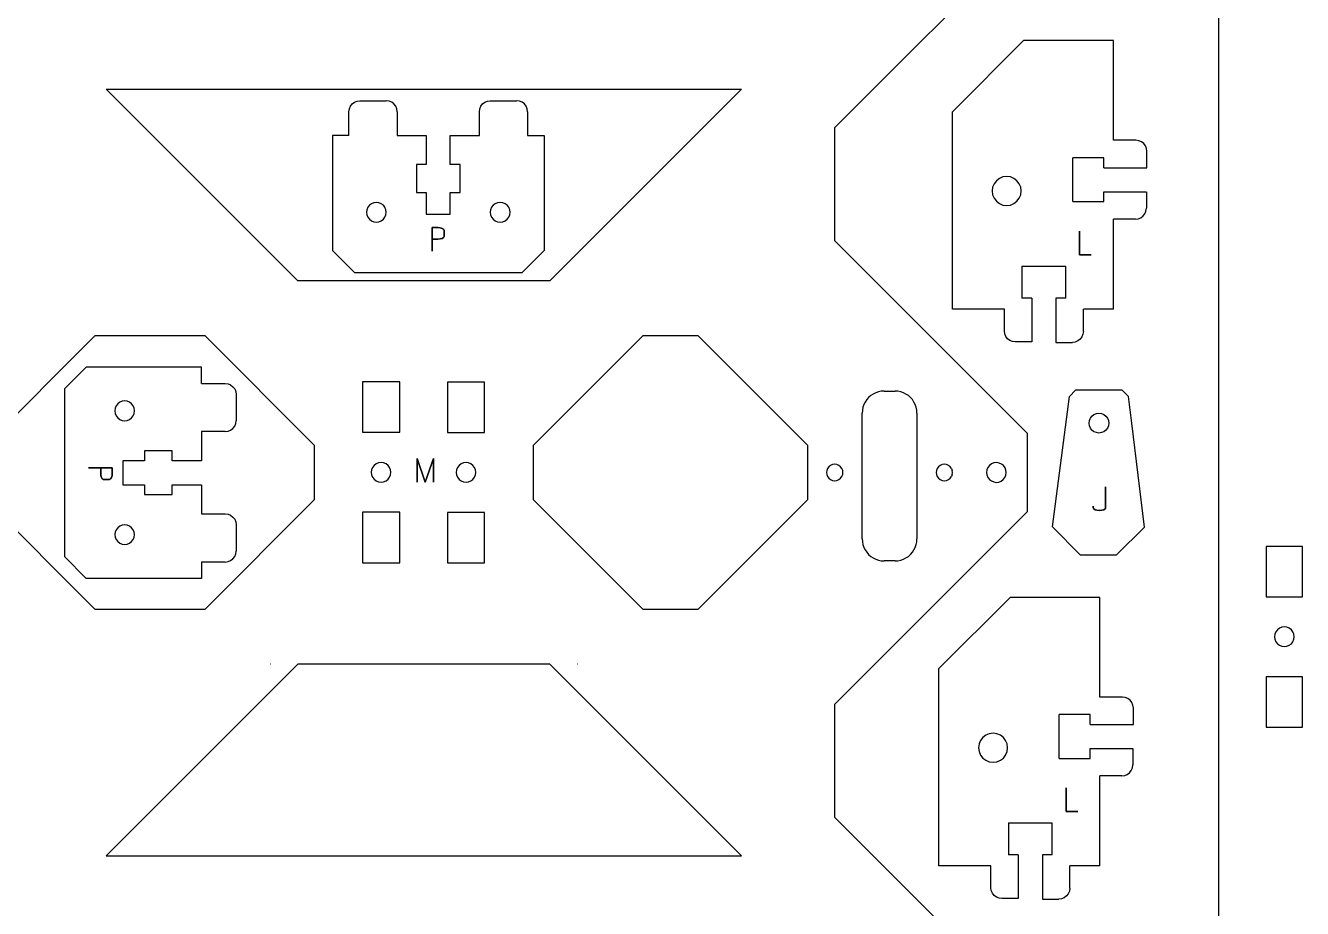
# Model space of a CAD drawing. Extents: x -335 to 357, y 17 to 496.
# Drawn here: x -77.9 to 155.2, y 220.1 to 381.3 of the extents above; entities that cross this region are included whole.
import ezdxf

# ---------------------------------------------------------------- set-up
doc = ezdxf.new("R2010")
doc.units = 0
doc.layers.get('0').update_dxf_attribs({"linetype": 'CONTINUOUS'})

msp = doc.modelspace()

# ---------------------------------------------------------------- linework, layer by layer
at = {"color": 2}
msp.add_lwpolyline([(139.92083, 409.712813), (139.92083, 133.222143)], dxfattribs=at)
at = {"color": 4}
for points in [[(104.850486, 397.712815), (69.8505, 362.712828)], [(69.8505, 342.016076), (69.8505, 362.712828)], [(105.017722, 306.84885), (69.8505, 342.016076)], [(105.017722, 292.606212), (105.017722, 306.84885)], [(105.017722, 292.606212), (69.8505, 257.438986)], [(69.8505, 236.712869), (69.8505, 257.438986)], [(69.8505, 236.712869), (104.850486, 201.712882)]]:
    msp.add_lwpolyline(points, dxfattribs=at)
at = {"color": 5}
for points in [[(104.325386, 378.559059), (91.325387, 365.559062)], [(120.725382, 378.559059), (104.325386, 378.559059)], [(120.725382, 360.359058), (120.725382, 378.559059)], [(-18.817824, 361.230448), (-18.817824, 365.580443), (-18.749675, 366.098081)], [(-18.749675, 366.098081), (-18.549875, 366.580444)], [(-18.549875, 366.580444), (-18.232037, 366.994659), (-17.817824, 367.312494), (-17.335462, 367.512297), (-16.817823, 367.580445), (-12.017827, 367.580445)], [(-11.500189, 367.512297), (-12.017827, 367.580445)], [(-11.017829, 367.312494), (-11.500189, 367.512297)], [(-10.603614, 366.994659), (-11.017829, 367.312494)], [(-10.285778, 366.580444), (-10.603614, 366.994659)], [(-10.085976, 366.098081), (-10.285778, 366.580444)], [(-10.017828, 365.580443), (-10.085976, 366.098081)], [(-10.017828, 365.580443), (-10.017828, 361.230448), (-4.717836, 361.230448), (-4.717836, 355.930447), (-6.517835, 355.930447), (-6.517835, 350.830449), (-4.717836, 350.830449), (-4.717836, 346.880449), (-0.31783, 346.880449), (-0.31783, 350.830449), (1.482166, 350.830449), (1.482166, 355.930447), (-0.31783, 355.930447), (-0.31783, 361.230448), (4.982165, 361.230448), (4.982165, 365.580443), (5.050313, 366.098081), (5.250115, 366.580444), (5.567954, 366.994659)], [(5.567954, 366.994659), (5.982166, 367.312494)], [(5.982166, 367.312494), (6.464529, 367.512297), (6.982166, 367.580445), (11.78216, 367.580445)], [(12.299798, 367.512297), (11.78216, 367.580445)], [(12.782161, 367.312494), (12.299798, 367.512297)], [(13.196375, 366.994659), (12.782161, 367.312494)], [(13.514211, 366.580444), (13.196375, 366.994659)], [(13.714013, 366.098081), (13.514211, 366.580444)], [(13.782161, 365.580443), (13.714013, 366.098081)], [(13.782161, 365.580443), (13.782161, 361.230448), (16.782161, 361.230448), (16.782161, 340.230447)], [(91.325387, 329.559075), (91.325387, 365.559062)], [(-21.817824, 361.230448), (-21.817824, 340.230447)], [(-18.817824, 361.230448), (-21.817824, 361.230448)], [(125.343017, 360.29091), (124.825379, 360.359058), (120.725382, 360.359058)], [(125.825377, 360.091111), (125.343017, 360.29091)], [(126.239592, 359.773272), (125.825377, 360.091111)], [(126.557428, 359.359057), (126.239592, 359.773272)], [(126.75723, 358.876697), (126.557428, 359.359057)], [(113.284666, 349.159064), (113.284666, 357.159065)], [(118.945129, 357.159065), (113.284666, 357.159065)], [(118.945129, 355.35906), (118.945129, 357.159065)], [(126.825378, 358.359059), (126.75723, 358.876697)], [(126.825378, 355.35906), (126.825378, 358.359059)], [(118.945129, 355.35906), (126.825378, 355.35906)], [(118.945129, 350.959063), (126.714388, 350.959063)], [(118.945129, 349.159064), (118.945129, 350.959063)], [(126.725378, 350.959063), (126.725378, 347.959063)], [(113.284666, 349.159064), (118.945129, 349.159064)], [(126.457428, 346.959062), (126.65723, 347.441425)], [(126.65723, 347.441425), (126.725378, 347.959063)], [(124.725379, 345.959064), (120.725382, 345.959064)], [(120.725382, 329.559075), (120.725382, 345.959064)], [(124.725379, 345.959064), (125.243017, 346.027213)], [(125.243017, 346.027213), (125.725377, 346.227012)], [(125.725377, 346.227012), (126.139592, 346.544851)], [(126.139592, 346.544851), (126.457428, 346.959062)], [(-17.817824, 336.230447), (-21.817824, 340.230447)], [(12.782161, 336.230447), (16.782161, 340.230447)], [(-17.817824, 336.230447), (12.782161, 336.230447)], [(104.025384, 337.387112), (112.025385, 337.387112)], [(104.025384, 337.387112), (104.025384, 331.564735)], [(112.025385, 331.564735), (112.025385, 337.387112)], [(105.82538, 331.564735), (104.025384, 331.564735)], [(105.82538, 331.564735), (105.82538, 323.573241)], [(112.025385, 331.564735), (110.22538, 331.564735)], [(110.22538, 331.564735), (110.22538, 323.459077)], [(100.825385, 329.559075), (91.325387, 329.559075)], [(100.893533, 325.041439), (100.825385, 325.559077), (100.825385, 329.559075)], [(115.225378, 325.459077), (115.225378, 329.559075)], [(120.725382, 329.559075), (115.225378, 329.559075)], [(-45.149465, 324.71284), (-45.079113, 324.71284)], [(101.093332, 324.559077), (100.893533, 325.041439)], [(101.411171, 324.144863), (101.093332, 324.559077)], [(101.825383, 323.827026), (101.411171, 324.144863)], [(114.639592, 324.044863), (114.225378, 323.727026)], [(114.957428, 324.459077), (114.639592, 324.044863)], [(115.15723, 324.941439), (114.957428, 324.459077)], [(115.225378, 325.459077), (115.15723, 324.941439)], [(102.307746, 323.627225), (101.825383, 323.827026)], [(102.825383, 323.559077), (102.307746, 323.627225)], [(105.82538, 323.559077), (102.825383, 323.559077)], [(110.22538, 323.459077), (113.22538, 323.459077)], [(113.743018, 323.527225), (113.22538, 323.459077)], [(114.225378, 323.727026), (113.743018, 323.527225)], [(-70.763263, 314.968593), (-66.763262, 318.968593)], [(-45.763262, 318.968593), (-66.763262, 318.968593)], [(-45.763262, 315.968593), (-45.763262, 318.968593)], [(-70.763263, 314.968593), (-70.763263, 284.368609), (-66.763262, 280.368609)], [(-45.763262, 315.968593), (-41.413263, 315.968593)], [(-41.413263, 315.968593), (-40.895626, 315.900445)], [(-40.895626, 315.900445), (-40.413265, 315.700644)], [(-40.413265, 315.700644), (-39.999051, 315.382807)], [(-39.999051, 315.382807), (-39.681215, 314.968593)], [(-39.681215, 314.968593), (-39.481413, 314.486232)], [(112.685661, 313.609708), (113.817725, 314.741772)], [(122.317724, 314.741772), (113.817725, 314.741772)], [(122.317724, 314.741772), (123.481101, 313.578395)], [(-39.481413, 314.486232), (-39.413265, 313.968593), (-39.413265, 309.168597)], [(109.594975, 289.763375), (112.685661, 313.609708)], [(126.367946, 289.758082), (124.079934, 308.728298), (123.481101, 313.578394)], [(-40.413265, 307.436546), (-39.999051, 307.754384)], [(-39.999051, 307.754384), (-39.681215, 308.168597)], [(-39.681215, 308.168597), (-39.481413, 308.650959)], [(-39.481413, 308.650959), (-39.413265, 309.168597)], [(-41.413263, 307.168597), (-45.763262, 307.168597)], [(-45.763262, 307.168597), (-45.763262, 301.868605)], [(-41.413263, 307.168597), (-40.895626, 307.236746)], [(-40.895626, 307.236746), (-40.413265, 307.436546)], [(-51.063263, 303.668603), (-56.163258, 303.668603)], [(-56.163258, 303.668603), (-56.163258, 301.868605)], [(-51.063263, 301.868605), (-51.063263, 303.668603)], [(-60.11326, 301.868605), (-60.11326, 297.468601)], [(-56.163258, 301.868605), (-60.11326, 301.868605)], [(-45.763262, 301.868605), (-51.06326, 301.868605)], [(-60.11326, 297.468601), (-56.163258, 297.468601)], [(-56.163258, 297.468601), (-56.163258, 295.668603)], [(-51.063263, 297.468601), (-45.763262, 297.468601)], [(-51.063263, 295.668603), (-51.063263, 297.468601)], [(-45.763262, 297.468601), (-45.763262, 292.168603)], [(-56.163258, 295.668603), (-51.063263, 295.668603)], [(-45.763262, 292.168603), (-41.413263, 292.168603)], [(-41.413263, 292.168603), (-40.895626, 292.100455)], [(-40.895626, 292.100455), (-40.413265, 291.900654), (-39.999051, 291.582817)], [(-39.999051, 291.582817), (-39.681215, 291.168603)], [(-39.681215, 291.168603), (-39.481413, 290.686242)], [(-39.481413, 290.686242), (-39.413265, 290.168603)], [(-39.413265, 290.168603), (-39.413265, 285.368609)], [(109.594975, 289.763374), (114.663133, 284.695216), (121.30508, 284.695216)], [(121.30508, 284.695217), (126.367946, 289.758082)], [(-39.999051, 283.954395), (-39.681215, 284.368609)], [(-39.681215, 284.368609), (-39.481413, 284.850971)], [(-39.481413, 284.850971), (-39.413265, 285.368609)], [(-41.413263, 283.368609), (-45.763262, 283.368609)], [(-45.763262, 283.368609), (-45.763262, 280.368609)], [(-41.413263, 283.368609), (-40.895626, 283.436757)], [(-40.895626, 283.436757), (-40.413265, 283.636558)], [(-40.413265, 283.636558), (-39.999051, 283.954395)], [(-45.763262, 280.368609), (-66.763262, 280.368609)], [(101.851054, 276.912557), (88.851054, 263.91256)], [(118.251052, 276.912557), (101.851054, 276.912557)], [(118.251052, 258.712556), (118.251052, 276.912557)], [(88.851054, 227.912573), (88.851054, 263.91256)], [(122.868687, 258.644408), (122.351049, 258.712556), (118.251052, 258.712556)], [(123.351047, 258.444609), (122.868687, 258.644408)], [(123.765262, 258.12677), (123.351047, 258.444609)], [(124.083098, 257.712556), (123.765262, 258.12677)], [(124.2829, 257.230196), (124.083098, 257.712556)], [(124.351048, 256.712558), (124.2829, 257.230196)], [(124.351048, 253.712558), (124.351048, 256.712558)], [(110.810334, 247.512562), (110.810334, 255.512563)], [(116.470797, 255.512563), (110.810334, 255.512563)], [(116.470797, 253.712558), (116.470797, 255.512563)], [(116.470797, 253.712558), (124.351048, 253.712558)], [(110.810334, 247.512562), (116.470797, 247.512562)], [(116.470797, 249.312561), (124.240059, 249.312561)], [(116.470797, 247.512562), (116.470797, 249.312561)], [(124.251048, 249.312561), (124.251048, 246.312562)], [(123.251047, 244.58051), (123.665262, 244.898349)], [(123.665262, 244.898349), (123.983098, 245.312561)], [(123.983098, 245.312561), (124.1829, 245.794924)], [(124.1829, 245.794924), (124.251048, 246.312562)], [(122.251049, 244.312563), (118.251052, 244.312563)], [(118.251052, 227.912573), (118.251052, 244.312563)], [(122.251049, 244.312563), (122.768687, 244.380711)], [(122.768687, 244.380711), (123.251047, 244.58051)], [(101.551051, 235.74061), (109.551052, 235.74061)], [(101.551051, 235.74061), (101.551051, 229.918233)], [(109.551052, 229.918233), (109.551052, 235.74061)], [(103.351048, 229.918233), (101.551051, 229.918233)], [(103.351048, 229.918233), (103.351048, 221.926738)], [(109.551052, 229.918233), (107.751047, 229.918233)], [(107.751047, 229.918233), (107.751047, 221.812574)], [(98.351052, 227.912573), (88.851054, 227.912573)], [(98.4192, 223.394937), (98.351052, 223.912575), (98.351052, 227.912573)], [(112.751046, 223.812575), (112.751046, 227.912573)], [(118.251052, 227.912573), (112.751046, 227.912573)], [(112.751046, 223.812575), (112.682898, 223.294938)], [(98.619, 222.912574), (98.4192, 223.394937)], [(98.936838, 222.49836), (98.619, 222.912574)], [(99.35105, 222.180524), (98.936838, 222.49836)], [(99.833413, 221.980722), (99.35105, 222.180524)], [(100.351051, 221.912574), (99.833413, 221.980722)], [(103.351048, 221.912574), (100.351051, 221.912574)], [(107.751047, 221.812574), (110.751047, 221.812574)], [(111.268685, 221.880722), (110.751047, 221.812574)], [(111.751045, 222.080524), (111.268685, 221.880722)], [(112.16526, 222.39836), (111.751045, 222.080524)], [(112.483096, 222.812575), (112.16526, 222.39836)], [(112.682898, 223.294938), (112.483096, 222.812575)]]:
    msp.add_lwpolyline(points, dxfattribs=at)
at = {"color": 6}
for points in [[(-63.149457, 369.712826), (-28.149469, 334.712836)], [(-63.149457, 369.712826), (52.850502, 369.712826)], [(52.850502, 369.712826), (17.850513, 334.712836)], [(17.850513, 334.712836), (-28.149469, 334.712836)], [(-85.149453, 304.712847), (-65.149459, 324.71284)], [(-65.149459, 324.71284), (-45.149465, 324.71284)], [(-45.149465, 324.71284), (-25.149471, 304.712847)], [(14.850516, 304.712847), (34.85051, 324.71284)], [(34.85051, 324.71284), (44.850507, 324.71284)], [(44.850507, 324.71284), (64.850501, 304.712847)], [(54.920856, 314.712844), (54.920856, 314.64249)], [(-25.149471, 304.712847), (-25.149471, 294.71285)], [(14.850516, 294.71285), (14.850516, 304.712847)], [(64.850501, 304.712847), (64.850501, 294.71285)], [(-65.149459, 274.712856), (-85.149453, 294.71285)], [(-25.149471, 294.71285), (-45.149465, 274.712856)], [(34.85051, 274.712856), (14.850516, 294.71285)], [(64.850501, 294.71285), (44.850507, 274.712856)], [(54.920856, 284.783206), (54.920856, 284.712853)], [(-45.149465, 274.712856), (-65.149459, 274.712856)], [(44.850507, 274.712856), (34.85051, 274.712856)], [(-63.149457, 229.712871), (52.850502, 229.712871), (17.850513, 264.712861), (-28.149469, 264.712861), (-63.149457, 229.712871)]]:
    msp.add_lwpolyline(points, dxfattribs=at)
at = {"color": 7}
for points in [[(99.898969, 353.406148), (99.34975, 352.984722), (98.928345, 352.435511), (98.663421, 351.795938), (98.573029, 351.109593)], [(100.538526, 353.671067), (99.898969, 353.406148)], [(101.224881, 353.761426), (100.538526, 353.671067)], [(101.911237, 353.671067), (101.224881, 353.761426)], [(102.550794, 353.406148), (101.911237, 353.671067)], [(103.786341, 351.795938), (103.521418, 352.435511), (103.100013, 352.984722), (102.550794, 353.406148)], [(98.573029, 351.109593), (98.663421, 350.423248)], [(98.663421, 350.423248), (98.928345, 349.783675)], [(98.928345, 349.783675), (99.34975, 349.234461), (99.898969, 348.813038)], [(103.100013, 349.234461), (103.521418, 349.783675)], [(103.521418, 349.783675), (103.786341, 350.423248)], [(103.876733, 351.109593), (103.786341, 351.795938)], [(103.786341, 350.423248), (103.876733, 351.109593)], [(-15.376669, 348.130446), (-15.55649, 347.69632), (-15.617825, 347.230447), (-15.55649, 346.764572), (-15.376669, 346.330446), (-15.090617, 345.957653), (-14.717824, 345.671601), (-14.283698, 345.491781), (-13.817823, 345.430445), (-13.35195, 345.491781), (-12.917825, 345.671601), (-12.545032, 345.957653), (-12.258977, 346.330446), (-12.079156, 346.764572), (-12.017824, 347.230447), (-12.079156, 347.69632)], [(-15.090617, 348.503239), (-15.376669, 348.130446)], [(-14.717824, 348.789293), (-15.090617, 348.503239)], [(-12.258977, 348.130446), (-12.545032, 348.503239), (-12.917825, 348.789293), (-13.35195, 348.969114), (-13.817823, 349.030447), (-14.283698, 348.969114), (-14.717824, 348.789293)], [(-12.079156, 347.69632), (-12.258977, 348.130446)], [(7.509369, 348.503239), (7.223314, 348.130446), (7.043493, 347.69632), (6.982161, 347.230447)], [(7.882159, 348.789293), (7.509369, 348.503239)], [(7.509369, 345.957653), (7.882159, 345.671601), (8.316287, 345.491781), (8.78216, 345.430445), (9.248036, 345.491781), (9.682161, 345.671601), (10.054951, 345.957653), (10.341006, 346.330446), (10.520827, 346.764572), (10.582159, 347.230447), (10.520827, 347.69632)], [(10.341006, 348.130446), (10.054951, 348.503239), (9.682161, 348.789293), (9.248036, 348.969114), (8.78216, 349.030447), (8.316287, 348.969114), (7.882159, 348.789293)], [(10.520827, 347.69632), (10.341006, 348.130446)], [(99.898969, 348.813038), (100.538526, 348.548119)], [(100.538526, 348.548119), (101.224881, 348.457757), (101.911237, 348.548119)], [(101.911237, 348.548119), (102.550794, 348.813038)], [(102.550794, 348.813038), (103.100013, 349.234461)], [(6.982161, 347.230447), (7.043493, 346.764572)], [(7.043493, 346.764572), (7.223314, 346.330446), (7.509369, 345.957653)], [(-9.551331, 316.246428), (-16.351335, 316.246428), (-16.351335, 307.046433)], [(-9.551331, 307.046433), (-9.551331, 316.246428)], [(-0.853807, 307.031361), (5.946194, 307.031361), (5.946194, 316.231357), (-0.853807, 316.231357), (-0.853807, 307.031361)], [(-60.663263, 312.527439), (-61.036053, 312.241385)], [(-60.229138, 312.70726), (-60.663263, 312.527439)], [(-59.763262, 312.768593), (-60.229138, 312.70726)], [(-59.297389, 312.70726), (-59.763262, 312.768593)], [(-58.863264, 312.527439), (-59.297389, 312.70726)], [(-58.490471, 312.241385), (-58.863261, 312.527439)], [(76.415451, 313.749133), (76.02207, 313.404147), (75.677085, 313.010766), (75.386396, 312.575721), (75.154979, 312.106454), (74.986794, 311.610997), (74.884717, 311.097826), (74.850495, 310.575721)], [(76.850497, 314.039822), (76.415451, 313.749133)], [(77.319762, 314.271238), (76.850497, 314.039822)], [(78.850496, 314.57572), (78.32839, 314.541499), (77.81522, 314.439423), (77.319762, 314.271238)], [(78.850496, 314.57572), (80.850494, 314.57572)], [(84.850495, 310.575721), (84.816273, 311.097826), (84.714196, 311.610997), (84.546011, 312.106454), (84.314594, 312.575721), (84.023906, 313.010766), (83.67892, 313.404147), (83.285539, 313.749133), (82.850493, 314.039822), (82.381228, 314.271238), (81.88577, 314.439423), (81.3726, 314.541499), (80.850494, 314.57572)], [(-61.501929, 311.434468), (-61.563261, 310.968593)], [(-61.563261, 310.968593), (-61.501929, 310.502719)], [(-61.322108, 311.868593), (-61.501929, 311.434468)], [(-61.501929, 310.502719), (-61.322108, 310.068593)], [(-61.036056, 312.241385), (-61.322108, 311.868593)], [(-61.322108, 310.068593), (-61.036056, 309.695801)], [(-58.204416, 311.868593), (-58.490471, 312.241385)], [(-58.490471, 309.695801), (-58.204416, 310.068593)], [(-58.024595, 311.434468), (-58.204416, 311.868593)], [(-58.204416, 310.068593), (-58.024595, 310.502719)], [(-57.963263, 310.968593), (-58.024595, 311.434468)], [(-58.024595, 310.502719), (-57.963263, 310.968593)], [(74.850495, 287.575728), (74.850495, 310.575721)], [(84.850495, 310.575721), (84.850495, 287.575728)], [(116.504116, 309.630319), (116.790811, 310.003949)], [(116.790811, 310.003949), (117.16444, 310.290645)], [(117.16444, 310.290645), (117.599542, 310.470869)], [(117.599542, 310.470869), (118.066462, 310.53234)], [(118.066462, 310.53234), (118.533381, 310.470869)], [(118.533381, 310.470869), (118.968483, 310.290645)], [(118.968483, 310.290645), (119.342112, 310.003949)], [(119.342112, 310.003949), (119.628807, 309.630319)], [(-61.036056, 309.695801), (-60.663263, 309.409748)], [(-60.663263, 309.409748), (-60.229138, 309.229927)], [(-60.229138, 309.229927), (-59.763262, 309.168593)], [(-59.763262, 309.168593), (-59.297389, 309.229927)], [(-59.297389, 309.229927), (-58.863264, 309.409748)], [(-58.863264, 309.409748), (-58.490471, 309.695801)], [(116.262418, 308.728298), (116.323892, 309.195219)], [(116.323892, 308.261378), (116.262418, 308.728298)], [(116.323892, 309.195219), (116.504116, 309.630319)], [(116.504116, 307.826277), (116.323892, 308.261378)], [(116.790811, 307.452648), (116.504116, 307.826277)], [(119.628807, 307.826277), (119.342112, 307.452648)], [(119.628807, 309.630319), (119.809031, 309.195219)], [(119.809031, 308.261378), (119.628807, 307.826277)], [(119.809031, 309.195219), (119.870502, 308.728298)], [(119.870502, 308.728298), (119.809031, 308.261378)], [(-16.351335, 307.046433), (-9.551331, 307.046433)], [(117.16444, 307.165952), (116.790811, 307.452648)], [(117.599542, 306.985727), (117.16444, 307.165952)], [(118.066462, 306.924256), (117.599542, 306.985727)], [(118.533381, 306.985727), (118.066462, 306.924256)], [(118.968483, 307.165952), (118.533381, 306.985727)], [(119.342112, 307.452648), (118.968483, 307.165952)], [(-14.226021, 301.019302), (-14.512022, 300.646469)], [(-13.85327, 301.305408), (-14.226021, 301.019302)], [(-13.41917, 301.485291), (-13.85327, 301.305408)], [(-12.953317, 301.546691), (-13.419181, 301.485291)], [(-12.487422, 301.485425), (-12.953306, 301.546691)], [(-11.680438, 301.019666), (-12.053271, 301.305666), (-12.487422, 301.485425)], [(-11.39433, 300.646915), (-11.680438, 301.019666)], [(1.271496, 301.00423), (0.985495, 300.631397)], [(1.644246, 301.290337), (1.271496, 301.00423)], [(2.078347, 301.47022), (1.644246, 301.290337)], [(2.544211, 301.53162), (2.078347, 301.47022)], [(3.010095, 301.470353), (2.544211, 301.53162)], [(3.444246, 301.290595), (3.010095, 301.470353)], [(3.817078, 301.004595), (3.444246, 301.290595)], [(4.103187, 300.631844), (3.817078, 301.004595)], [(70.911158, 300.773508), (70.600497, 301.011886), (70.238727, 301.161736), (69.850497, 301.212848), (69.462269, 301.161736), (69.1005, 301.011886), (68.789838, 300.773508), (68.551462, 300.462848), (68.40161, 300.101077), (68.3505, 299.712848), (68.40161, 299.32462), (68.551462, 298.962848), (68.789838, 298.652188), (69.1005, 298.413811), (69.462269, 298.26396), (69.850497, 298.212849), (70.238727, 298.26396), (70.600497, 298.413811), (70.911158, 298.652188), (71.149535, 298.962848), (71.299386, 299.32462), (71.350497, 299.712848), (71.299386, 300.101077), (71.149535, 300.462848), (70.911158, 300.773508)], [(91.149528, 300.462848), (90.911152, 300.773508), (90.60049, 301.011886), (90.238721, 301.161736), (89.850491, 301.212848), (89.462263, 301.161736), (89.100491, 301.011886), (88.789832, 300.773508), (88.551453, 300.462848), (88.401604, 300.101077), (88.350494, 299.712848), (88.401604, 299.32462), (88.551453, 298.962848), (88.789832, 298.652188), (89.100491, 298.413811)], [(97.812188, 300.630224), (97.627525, 300.198136), (97.560985, 299.732977), (97.617105, 299.266446), (97.79206, 298.830337), (98.073927, 298.454369), (98.443497, 298.164165), (98.875585, 297.979501), (99.340743, 297.912961), (99.807274, 297.969081), (100.243383, 298.144036), (100.619351, 298.425903), (100.909555, 298.795473), (101.094218, 299.22756), (101.160758, 299.692719), (101.104638, 300.15925), (100.929683, 300.59536), (100.647816, 300.971327), (100.278246, 301.261532), (99.846158, 301.446196), (99.381, 301.512735), (98.914469, 301.456615), (98.47836, 301.28166), (98.102392, 300.999794), (97.812188, 300.630224)], [(-14.691781, 300.212317), (-14.753045, 299.746435)], [(-14.753045, 299.746435), (-14.691645, 299.280569)], [(-14.512033, 300.646469), (-14.691792, 300.212317)], [(-14.691645, 299.280569), (-14.511762, 298.846469)], [(-14.511762, 298.846469), (-14.225657, 298.473718)], [(-14.225657, 298.473718), (-13.852824, 298.187718)], [(-12.052825, 298.187977), (-11.680074, 298.474084)], [(-11.680074, 298.474083), (-11.394073, 298.846916)], [(-11.214447, 300.212815), (-11.39433, 300.646915)], [(-11.394073, 298.846916), (-11.214314, 299.281067)], [(-11.153047, 299.746951), (-11.214447, 300.212816)], [(-11.214314, 299.281067), (-11.153047, 299.74695)], [(0.805736, 300.197246), (0.744468, 299.731363)], [(0.744468, 299.731363), (0.805869, 299.265498)], [(0.985495, 300.631397), (0.805736, 300.197246)], [(0.805869, 299.265498), (0.985751, 298.831398)], [(0.985751, 298.831398), (1.27186, 298.458647)], [(1.27186, 298.458647), (1.644692, 298.172647)], [(3.444692, 298.172905), (3.817442, 298.459011)], [(3.817442, 298.459011), (4.103443, 298.831844)], [(4.283069, 300.197744), (4.103187, 300.631844)], [(4.103443, 298.831844), (4.283202, 299.265996)], [(4.34447, 299.731878), (4.283069, 300.197744)], [(4.283202, 299.265996), (4.34447, 299.731878)], [(89.100491, 298.413811), (89.462263, 298.26396), (89.850491, 298.212849), (90.238721, 298.26396), (90.60049, 298.413811), (90.911152, 298.652188), (91.149528, 298.962848)], [(91.149528, 300.462848), (91.29938, 300.101077)], [(91.29938, 299.32462), (91.149528, 298.962848)], [(91.29938, 299.32462), (91.35049, 299.712848), (91.29938, 300.101077)], [(-13.852824, 298.18772), (-13.418673, 298.007961)], [(-13.418673, 298.007959), (-12.952789, 297.946693)], [(-12.952789, 297.946693), (-12.486925, 298.008093)], [(-12.486925, 298.008093), (-12.052825, 298.187975)], [(1.644692, 298.172647), (2.078843, 297.992888)], [(2.078843, 297.992888), (2.544727, 297.931621)], [(2.544727, 297.931621), (3.010591, 297.993022)], [(3.010591, 297.993022), (3.444692, 298.172905)], [(-9.551331, 292.446438), (-16.351335, 292.446438)], [(-16.351335, 292.446438), (-16.351335, 283.246441)], [(-9.551331, 283.246441), (-9.551331, 292.446438)], [(-0.853807, 292.431367), (-0.853807, 283.23137)], [(5.946194, 292.431367), (-0.853807, 292.431367)], [(-0.853807, 283.23137), (5.946194, 283.23137), (5.946194, 292.431367)], [(-61.322108, 289.268609), (-61.501929, 288.834483)], [(-61.036056, 289.641401), (-61.322108, 289.268609)], [(-60.663263, 289.927455), (-61.036053, 289.641401)], [(-60.229138, 290.107275), (-60.663263, 289.927455)], [(-59.763262, 290.168609), (-60.229138, 290.107275)], [(-59.297389, 290.107275), (-59.763262, 290.168609)], [(-58.863264, 289.927455), (-59.297389, 290.107275)], [(-58.490471, 289.641401), (-58.863264, 289.927455)], [(-58.204416, 289.268609), (-58.490471, 289.641401)], [(-58.024595, 288.834483), (-58.204416, 289.268609)], [(-61.501929, 288.834483), (-61.563261, 288.368609)], [(-61.563261, 288.368609), (-61.501929, 287.902735)], [(-61.501929, 287.902735), (-61.322108, 287.468609)], [(-61.322108, 287.468609), (-61.036056, 287.095817)], [(-61.036056, 287.095817), (-60.663263, 286.809763)], [(-60.663263, 286.809763), (-60.229138, 286.629943)], [(-59.297389, 286.629943), (-58.863264, 286.809763)], [(-58.863264, 286.809763), (-58.490471, 287.095817)], [(-58.490471, 287.095817), (-58.204416, 287.468609)], [(-58.204416, 287.468609), (-58.024595, 287.902735)], [(-57.963263, 288.368609), (-58.024595, 288.834483)], [(-58.024595, 287.902735), (-57.963263, 288.368609)], [(74.850495, 287.575728), (74.884717, 287.053624), (74.986794, 286.540453), (75.154979, 286.044995), (75.386396, 285.575729), (75.677085, 285.140684), (76.02207, 284.747302), (76.415451, 284.402316), (76.850497, 284.111628), (77.319762, 283.880212), (77.81522, 283.712026), (78.32839, 283.60995), (78.850496, 283.57573)], [(80.850494, 283.57573), (81.3726, 283.60995), (81.88577, 283.712026), (82.381228, 283.880212), (82.850493, 284.111628), (83.285539, 284.402316), (83.67892, 284.747302), (84.023906, 285.140684), (84.314594, 285.575729), (84.546011, 286.044995), (84.714196, 286.540453), (84.816273, 287.053624), (84.850495, 287.575728)], [(-60.229138, 286.629943), (-59.763262, 286.568609)], [(-59.763262, 286.568609), (-59.297389, 286.629943)], [(148.620824, 286.222094), (148.620824, 277.022098), (155.220825, 277.022098), (155.220825, 286.222094), (148.620824, 286.222094)], [(-16.351335, 283.246441), (-9.551331, 283.246441)], [(80.850494, 283.57573), (78.850496, 283.57573)], [(151.454505, 271.462433), (151.019962, 271.28244), (150.646813, 270.996112), (150.360484, 270.622963), (150.180492, 270.188421)], [(151.920826, 271.523825), (151.454505, 271.462433)], [(153.481165, 270.622963), (153.194837, 270.996112), (152.821688, 271.28244), (152.387148, 271.462433), (151.920826, 271.523825)], [(153.661158, 270.188421), (153.481165, 270.622963)], [(150.1191, 269.7221), (150.180492, 269.255779), (150.360484, 268.821237), (150.646813, 268.448089), (151.019962, 268.16176), (151.454505, 267.981767), (151.920826, 267.920375), (152.387148, 267.981767), (152.821688, 268.16176), (153.194837, 268.448089), (153.481165, 268.821237), (153.661158, 269.255779), (153.72255, 269.7221), (153.661158, 270.188421)], [(150.180492, 270.188421), (150.1191, 269.7221)], [(-33.079114, 264.712861), (-33.149469, 264.712861)], [(22.920867, 264.712861), (22.850515, 264.712861)], [(155.220825, 262.422105), (148.620824, 262.422105), (148.620824, 253.222107)], [(155.220825, 253.222107), (155.220825, 262.422105)], [(97.424639, 251.759647), (96.87542, 251.33822), (96.454015, 250.789009), (96.189091, 250.149436), (96.0987, 249.463091)], [(98.064196, 252.024565), (97.424639, 251.759647)], [(98.750551, 252.114924), (98.064196, 252.024565)], [(99.436907, 252.024565), (98.750551, 252.114924)], [(100.076464, 251.759647), (99.436907, 252.024565)], [(101.312012, 250.149436), (101.047088, 250.789009), (100.625683, 251.33822), (100.076464, 251.759647)], [(148.620824, 253.222107), (155.220825, 253.222107)], [(96.0987, 249.463091), (96.189091, 248.776747)], [(101.402403, 249.463091), (101.312012, 250.149436)], [(101.312012, 248.776747), (101.402403, 249.463091)], [(96.189091, 248.776747), (96.454015, 248.137174)], [(96.454015, 248.137174), (96.87542, 247.58796), (97.424639, 247.166536)], [(97.424639, 247.166536), (98.064196, 246.901618)], [(99.436907, 246.901618), (100.076464, 247.166536)], [(100.076464, 247.166536), (100.625683, 247.58796)], [(100.625683, 247.58796), (101.047088, 248.137174)], [(101.047088, 248.137174), (101.312012, 248.776747)], [(98.064196, 246.901618), (98.750551, 246.811256), (99.436907, 246.901618)]]:
    msp.add_lwpolyline(points, dxfattribs=at)
at = {"color": 1}
for points in [[(-2.594305, 342.335966), (-2.161148, 342.366398), (-1.798216, 342.457703), (-1.552355, 342.598963), (-1.49089, 342.68424), (-1.4704, 342.779278), (-1.4704, 343.946865), (-1.49089, 344.043055), (-1.552355, 344.131834), (-1.798216, 344.28716), (-2.161148, 344.392539), (-2.594305, 344.427667), (-3.612075, 344.427667), (-3.612075, 342.335966), (-2.594305, 342.335966)], [(-3.612075, 340.11974), (-3.612075, 344.427667), (-2.594305, 344.427667), (-2.161148, 344.392548), (-1.798216, 344.287186), (-1.552355, 344.131876), (-1.49089, 344.0431), (-1.4704, 343.946913), (-1.4704, 342.779419), (-1.49089, 342.684403), (-1.552355, 342.599144), (-1.798216, 342.457892), (-2.161148, 342.36659), (-2.594305, 342.336155), (-3.612075, 342.336155), (-3.612075, 340.11974)], [(114.536869, 339.468755), (114.536869, 343.776682), (114.536869, 339.468755), (116.666061, 339.468755), (114.536869, 339.468755)], [(-6.370235, 297.961673), (-6.370235, 302.2696), (-4.884194, 297.961673), (-3.40439, 302.2696), (-3.40439, 297.961673), (-3.40439, 302.2696), (-4.884194, 297.961673), (-6.370235, 302.2696), (-6.370235, 297.961673)], [(-66.333664, 300.590687), (-62.025736, 300.590687), (-62.025736, 299.572918), (-62.060859, 299.139759), (-62.166221, 298.77683), (-62.321527, 298.530968), (-62.410303, 298.469503), (-62.50649, 298.449014), (-63.673984, 298.449014), (-63.769, 298.469503), (-63.854262, 298.530968), (-63.995512, 298.77683), (-64.086813, 299.139759), (-64.117248, 299.572918), (-64.117248, 300.590687), (-66.333664, 300.590687)], [(-64.11744, 299.572918), (-64.087005, 299.139759), (-63.995701, 298.77683), (-63.85444, 298.530968), (-63.769164, 298.469503), (-63.674128, 298.449014), (-62.506538, 298.449014), (-62.410348, 298.469503), (-62.32157, 298.530968), (-62.166243, 298.77683), (-62.060864, 299.139759), (-62.025736, 299.572918), (-62.025736, 300.590687), (-64.11744, 300.590687), (-64.11744, 299.572918)], [(117.031699, 293.566506), (117.031699, 293.26058), (117.051794, 293.164371), (117.112088, 293.075581), (117.353252, 292.92026), (117.714615, 292.814899), (118.155604, 292.779778), (118.596593, 292.814899), (118.957956, 292.92026), (119.199121, 293.075581), (119.259412, 293.164371), (119.279506, 293.26058), (119.279509, 297.069412), (119.279509, 293.26058), (119.259415, 293.164371), (119.199121, 293.075581), (118.957956, 292.92026), (118.596593, 292.814899), (118.155604, 292.779778), (117.714615, 292.814899), (117.353252, 292.92026), (117.112088, 293.075581), (117.051796, 293.164371), (117.031702, 293.26058), (117.031699, 293.566506)], [(112.062537, 237.822253), (112.062537, 242.130181), (112.062537, 237.822253), (114.191728, 237.822253), (112.062537, 237.822253)]]:
    msp.add_lwpolyline(points, dxfattribs=at)

doc.saveas('drawing.dxf')
